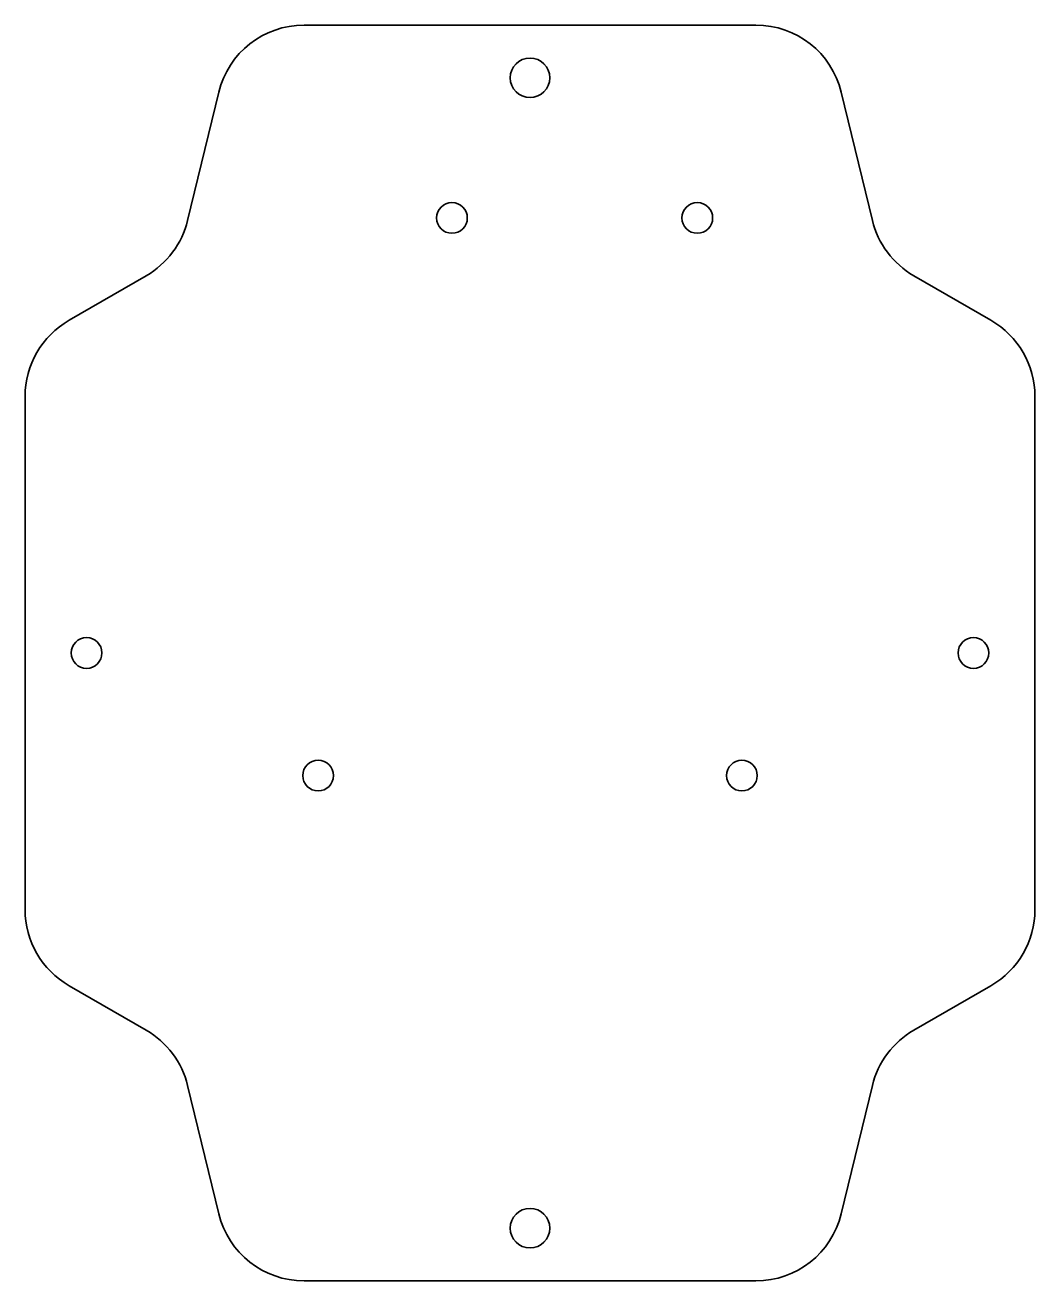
# Model space of a CAD drawing. Extents: x 98 to 213, y 44 to 187.
import ezdxf

# ---------------------------------------------------------------- set-up
doc = ezdxf.new("R2010")
doc.units = 0

msp = doc.modelspace()

# ---------------------------------------------------------------- linework, layer by layer
at = {"color": 7, "lineweight": 35}
for p, q in [((129.93, 186.89), (181.39, 186.89)), ((98.16, 86.16), (98.16, 144.61)), ((213.16, 144.61), (213.16, 86.16)), ((181.39, 43.89), (129.93, 43.89))]:
    msp.add_line(p, q, dxfattribs=at)
at = {"color": 7, "lineweight": 35, "ltscale": 0.375562}
for p, q in [((116.66, 164.65), (120.21, 179.25)), ((194.65, 164.65), (191.11, 179.25))]:
    msp.add_line(p, q, dxfattribs=at)
at = {"color": 7, "lineweight": 35, "ltscale": 0.253673}
for p, q in [((103.16, 153.27), (111.95, 158.35)), ((208.16, 153.27), (199.37, 158.35)), ((103.16, 77.5), (111.95, 72.43)), ((208.16, 77.5), (199.37, 72.43))]:
    msp.add_line(p, q, dxfattribs=at)
at = {"color": 7, "lineweight": 35, "ltscale": 0.375561}
for p, q in [((116.66, 66.13), (120.21, 51.53)), ((194.65, 66.13), (191.11, 51.53))]:
    msp.add_line(p, q, dxfattribs=at)
at = {"color": 7, "lineweight": 35}
for centre, radius in [((155.66, 180.89), 2.25), ((146.77, 164.93), 1.75), ((174.71, 164.93), 1.75), ((105.16, 115.39), 1.75), ((206.16, 115.39), 1.75), ((131.53, 101.43), 1.75), ((179.79, 101.43), 1.75), ((155.66, 49.89), 2.25)]:
    msp.add_circle(centre, radius, dxfattribs=at)
for centre, start, end in [((129.93, 176.89), 90, 166.353), ((181.39, 176.89), 13.647, 90), ((106.95, 167.01), 300, 346.353), ((204.37, 167.01), 193.647, 240), ((108.16, 144.61), 120, 180), ((203.16, 144.61), 0, 60), ((108.16, 86.16), 180, 240), ((203.16, 86.16), 300, 360), ((106.95, 63.77), 13.647, 60), ((204.37, 63.77), 120, 166.353), ((129.93, 53.89), 193.647, 270), ((181.39, 53.89), 270, 346.353)]:
    msp.add_arc(centre, 10, start, end, dxfattribs=at)

doc.saveas('drawing.dxf')
